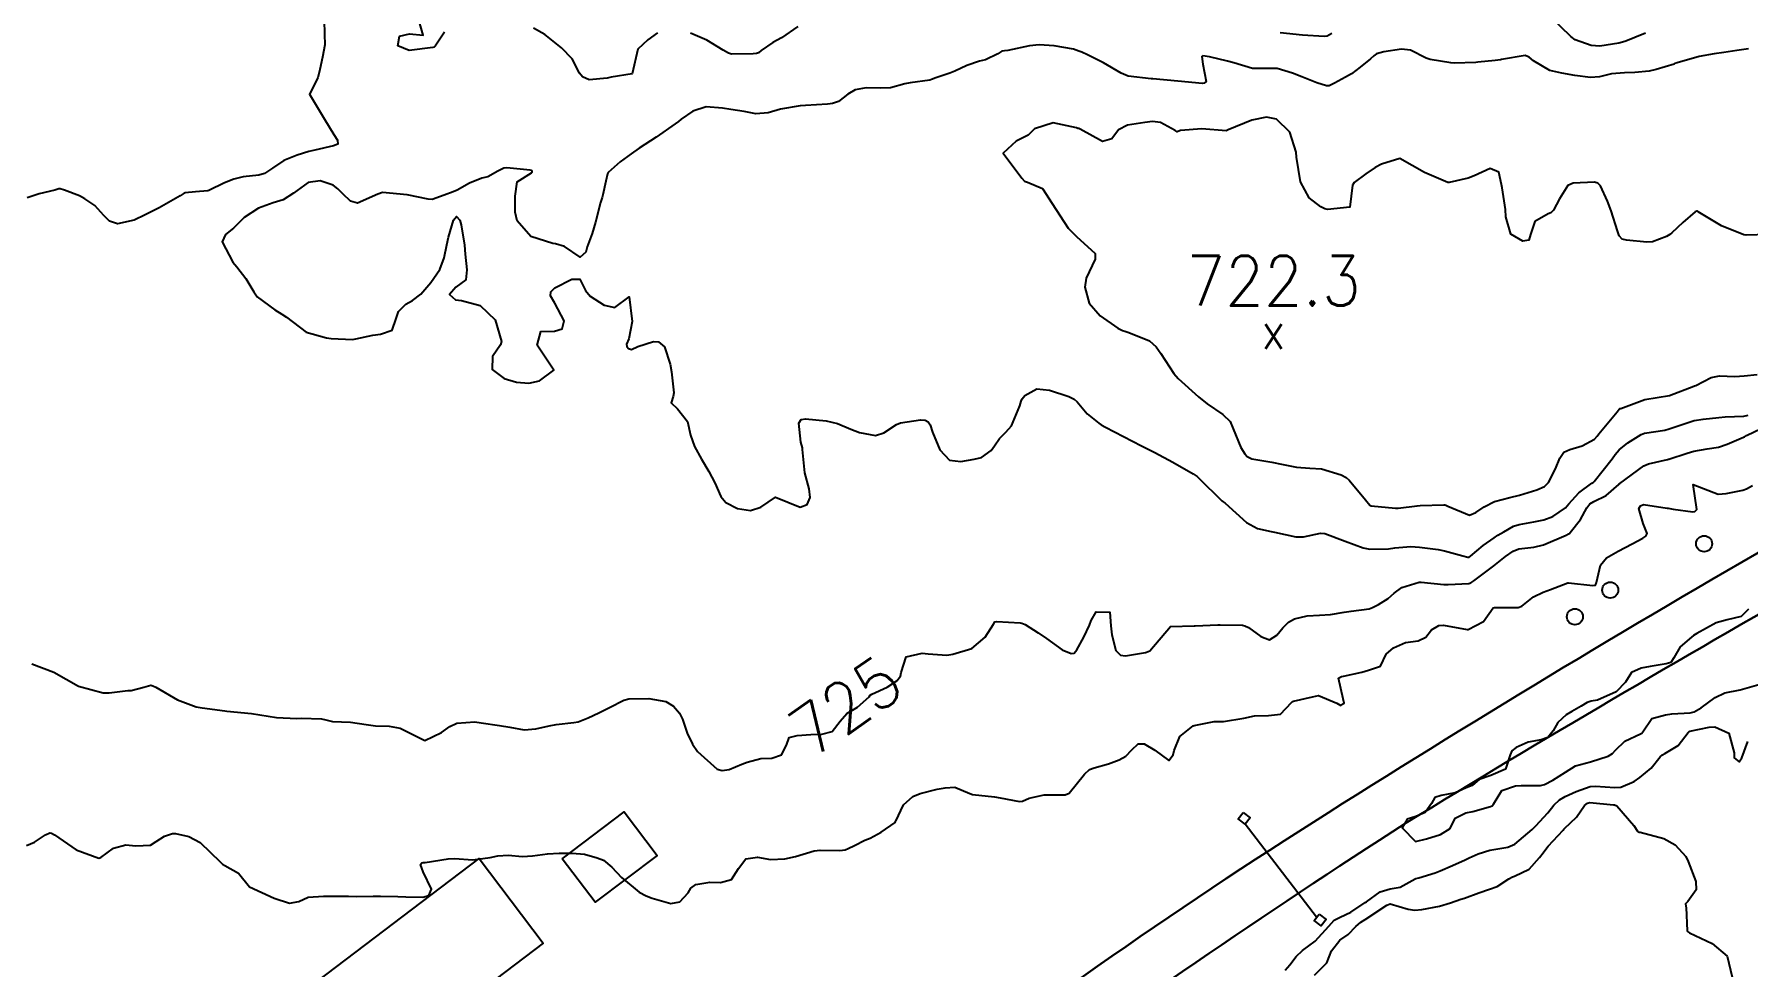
# Model space of a CAD drawing. Header units: metres. Extents: x 318500 to 325275, y 7408834 to 7428799.
# Drawn here: x 322401.9 to 322540.1, y 7418073.7 to 7418148.9 of the extents above; entities that cross this region are included whole.
import ezdxf
from ezdxf.enums import TextEntityAlignment as Align

# ---------------------------------------------------------------- set-up
doc = ezdxf.new("R2010")
doc.units = ezdxf.units.M
doc.header["$MEASUREMENT"] = 0
for name, color, linetype in [('Cotas', 45, 'Continuous'), ('Curvas de Nivel 1m', 11, 'Continuous'), ('Curvas de Nivel 5m', 15, 'Continuous'), ('Edificações', 30, 'Continuous'), ('Linha Férrea', 20, 'Continuous'), ('Pontos Cotados', 45, 'Continuous'), ('Postes', 20, 'Continuous'), ('Pórticos', 45, 'Continuous'), ('Vias Primárias', 230, 'Continuous')]:
    doc.layers.add(name, color=color, linetype=linetype)
doc.styles.add('Style-STANDARD', font='STANDARD.shx')

# ---------------------------------------------------------------- blocks, each defined once
blk = doc.blocks.new('ELVTXT_39')
at = {"layer": 'Pontos Cotados', "linetype": 'Continuous', "style": 'Style-STANDARD'}
for s, height, p in [('722.3', 4, (0, 4)), ('x', 3, (0, 0))]:
    blk.add_text(s, height=height, dxfattribs=at).set_placement(p, align=Align.MIDDLE_CENTER)

msp = doc.modelspace()

# ---------------------------------------------------------------- linework, layer by layer
at = {"layer": 'Curvas de Nivel 1m', "flags": 128}
for points, elevation in [([(322540.15, 7418147.73), (322539.2, 7418147.57), (322538.15, 7418147.42), (322537.38, 7418147.32), (322536.15, 7418147.09), (322534.39, 7418146.59), (322534.21, 7418146.52), (322534.14, 7418146.49), (322532.7, 7418146.04), (322532.13, 7418145.92), (322530.96, 7418145.8), (322530.13, 7418145.79), (322529.09, 7418145.69), (322528.12, 7418145.46), (322527.4, 7418145.4), (322526.12, 7418145.56), (322525.09, 7418145.75), (322524.13, 7418145.98), (322522.79, 7418146.74), (322522.44, 7418147.05), (322522.14, 7418147.19), (322520.22, 7418146.85), (322520.14, 7418146.83), (322519.7, 7418146.78), (322518.3, 7418146.63), (322518.14, 7418146.62), (322516.4, 7418146.56), (322516.14, 7418146.58), (322514.46, 7418146.85), (322514.14, 7418146.97), (322512.88, 7418147.61), (322512.15, 7418147.7), (322510.72, 7418147.47), (322510.14, 7418147.3), (322509.91, 7418147.14), (322509.66, 7418146.91), (322508.83, 7418146.23), (322508.12, 7418145.71), (322507.64, 7418145.42), (322506.75, 7418144.95), (322506.32, 7418144.74), (322506.11, 7418144.72), (322505.32, 7418144.97), (322504.12, 7418145.45), (322503.37, 7418145.75), (322502.13, 7418146.14), (322501.02, 7418146.14), (322500.13, 7418146.13), (322498.62, 7418146.58), (322498.13, 7418146.73), (322496.66, 7418147.08), (322496.14, 7418147.14), (322496.05, 7418147.09), (322496.13, 7418146.48), (322496.39, 7418145.09), (322496.25, 7418144.95), (322496.11, 7418144.91), (322494.11, 7418145.12), (322492.11, 7418145.29), (322491.97, 7418145.3), (322490.12, 7418145.52), (322489.55, 7418145.75), (322488.13, 7418146.59), (322486.83, 7418147.22), (322486.36, 7418147.44), (322486.14, 7418147.54), (322485.7, 7418147.68), (322484.15, 7418147.96), (322482.93, 7418148.05), (322482.15, 7418147.97), (322480.4, 7418147.57), (322480.14, 7418147.55), (322479.92, 7418147.54), (322479.59, 7418147.32), (322478.61, 7418146.84), (322478.13, 7418146.73), (322477.09, 7418146.38), (322476.12, 7418145.92), (322475.73, 7418145.75), (322474.59, 7418145.38), (322474.25, 7418145.24), (322474.11, 7418145.19), (322472.54, 7418144.97), (322472.1, 7418144.88), (322470.95, 7418144.57), (322470.1, 7418144.53), (322468.98, 7418144.57), (322468.09, 7418144.41), (322467.49, 7418144.07), (322466.75, 7418143.48), (322466.26, 7418143.31), (322466.08, 7418143.28), (322465.85, 7418143.26), (322464.08, 7418143.15), (322463.66, 7418143.11), (322462.07, 7418142.84), (322461.08, 7418142.55), (322460.07, 7418142.47), (322459.14, 7418142.65), (322458.07, 7418142.83), (322457.39, 7418142.93), (322456.07, 7418143.04), (322455.01, 7418142.7), (322454.06, 7418142.04), (322453.84, 7418141.86), (322453.58, 7418141.66), (322452.04, 7418140.6), (322450.66, 7418139.7), (322450.02, 7418139.25), (322449.13, 7418138.6), (322448.17, 7418137.73), (322448.11, 7418137.62), (322447.99, 7418137.05), (322447.75, 7418135.95), (322447.69, 7418135.73), (322447.56, 7418135.33), (322447.16, 7418133.74), (322446.87, 7418132.81), (322446.47, 7418131.75), (322446.36, 7418131.31), (322445.91, 7418130.91), (322444.64, 7418131.78), (322443.92, 7418131.99), (322443.7, 7418132.02), (322441.93, 7418132.58), (322440.82, 7418133.83), (322440.67, 7418134.54), (322440.67, 7418135.83), (322440.83, 7418136.98), (322442, 7418137.72), (322442.04, 7418137.76), (322442.05, 7418137.81), (322442, 7418137.89), (322441.89, 7418137.92), (322440, 7418138.11), (322439.76, 7418138.09), (322439.28, 7418137.85), (322438.47, 7418137.38), (322437.99, 7418137.27), (322436.98, 7418136.88), (322435.98, 7418136.32), (322435.68, 7418136.19), (322434.95, 7418135.91), (322433.97, 7418135.56), (322433.64, 7418135.6), (322431.97, 7418135.95), (322429.97, 7418136.12), (322429.6, 7418135.98), (322427.96, 7418135.27), (322427.38, 7418135.43), (322426.78, 7418136.02), (322426.38, 7418136.43), (322425.98, 7418136.73), (322424.95, 7418137.07), (322423.98, 7418136.93), (322422.79, 7418136.07), (322421.96, 7418135.54), (322421.16, 7418135.28), (322419.96, 7418134.87), (322418.82, 7418134.12), (322418.38, 7418133.68), (322417.94, 7418133.25), (322417.32, 7418132.75), (322417.05, 7418132.14), (322417.9, 7418130.51), (322418.22, 7418130.13), (322418.96, 7418129.19), (322419.6, 7418128.1), (322419.86, 7418127.71), (322421.28, 7418126.65), (322421.84, 7418126.32), (322422.22, 7418126.07), (322423.82, 7418124.87), (322425.45, 7418124.39), (322425.82, 7418124.35), (322427.54, 7418124.28), (322427.81, 7418124.31), (322429.18, 7418124.62), (322429.82, 7418124.69), (322430.76, 7418125.03), (322431.07, 7418125.95), (322431.27, 7418126.53), (322431.86, 7418127.13), (322432.38, 7418127.42), (322433.07, 7418127.93), (322433.88, 7418128.86), (322434.6, 7418129.91), (322434.95, 7418130.86), (322435.16, 7418131.9), (322435.3, 7418132.52), (322435.7, 7418133.89), (322435.95, 7418134.18), (322436.2, 7418133.89), (322436.31, 7418133.52), (322436.58, 7418131.88), (322436.65, 7418131.14), (322436.78, 7418129.88), (322436.68, 7418129.08), (322435.88, 7418128.48), (322435.37, 7418127.9), (322435.86, 7418127.48), (322436.33, 7418127.42), (322437.86, 7418127), (322439.05, 7418125.85), (322439.56, 7418124.1), (322439.5, 7418123.84), (322438.85, 7418122.9), (322438.81, 7418121.85), (322439.78, 7418121.11), (322440.78, 7418120.83), (322441.77, 7418120.74), (322442.64, 7418120.94), (322443.79, 7418121.79), (322442.44, 7418123.8), (322442.73, 7418124.9), (322443.83, 7418124.95), (322444.47, 7418125.14), (322444.62, 7418125.78), (322443.86, 7418127.19), (322443.52, 7418127.79), (322443.55, 7418128.12), (322443.88, 7418128.43), (322445.24, 7418129.13), (322445.88, 7418129.13), (322446.35, 7418128.23), (322446.71, 7418127.75), (322447.86, 7418127.04), (322448.71, 7418126.86), (322449.87, 7418127.71), (322450.1, 7418125.71), (322449.83, 7418124.32), (322449.65, 7418123.88), (322449.68, 7418123.71), (322449.82, 7418123.55), (322450.06, 7418123.47), (322450.56, 7418123.7), (322451.82, 7418124.11), (322452.23, 7418124.08), (322452.71, 7418123.67), (322453.17, 7418122.29), (322453.27, 7418121.66), (322453.46, 7418119.96), (322453.4, 7418119.66), (322453.26, 7418119.17), (322453.75, 7418118.67), (322454.58, 7418117.64), (322454.8, 7418116.56), (322455.12, 7418115.64), (322455.69, 7418114.61), (322456.29, 7418113.62), (322456.76, 7418112.71), (322457.27, 7418111.61), (322457.65, 7418111.12), (322458.59, 7418110.64), (322459.64, 7418110.47), (322460.48, 7418110.73), (322461.66, 7418111.55), (322463.65, 7418110.75), (322464.21, 7418110.95), (322464.45, 7418111.51), (322464.39, 7418112.23), (322464.03, 7418113.51), (322463.85, 7418115.38), (322463.83, 7418115.52), (322463.72, 7418115.98), (322463.54, 7418117.52), (322463.74, 7418117.8), (322464.09, 7418117.86), (322465.74, 7418117.71), (322466.66, 7418117.48), (322467.73, 7418117.04), (322468.43, 7418116.76), (322469.73, 7418116.53), (322470.41, 7418116.75), (322471.42, 7418117.41), (322471.74, 7418117.55), (322473.35, 7418117.79), (322473.74, 7418117.75), (322473.99, 7418117.63), (322474.14, 7418117.38), (322474.33, 7418116.78), (322474.93, 7418115.37), (322475.7, 7418114.52), (322476.61, 7418114.43), (322477.7, 7418114.6), (322478.27, 7418114.75), (322479.06, 7418115.32), (322479.34, 7418115.69), (322479.72, 7418116.29), (322480.23, 7418116.8), (322480.69, 7418117.3), (322481.38, 7418118.91), (322481.48, 7418119.28), (322481.56, 7418119.48), (322481.77, 7418119.75), (322482.74, 7418120.3), (322483.77, 7418120.19), (322485.32, 7418119.68), (322485.76, 7418119.45), (322485.99, 7418119.23), (322486.8, 7418118.26), (322487.74, 7418117.52), (322487.93, 7418117.39), (322488.27, 7418117.19), (322489.73, 7418116.45), (322491.18, 7418115.69), (322491.71, 7418115.41), (322492.25, 7418115.14), (322493.7, 7418114.38), (322495.34, 7418113.44), (322495.68, 7418113.21), (322495.82, 7418113.09), (322497.66, 7418111.26), (322497.77, 7418111.18), (322497.93, 7418111.07), (322499.64, 7418109.51), (322500.54, 7418109.03), (322501.63, 7418108.78), (322501.92, 7418108.72), (322503.62, 7418108.36), (322504.26, 7418108.34), (322505.63, 7418108.65), (322505.96, 7418108.62), (322507.62, 7418107.99), (322509.07, 7418107.45), (322509.61, 7418107.34), (322511.11, 7418107.39), (322511.61, 7418107.47), (322512.91, 7418107.56), (322513.61, 7418107.52), (322515.12, 7418107.32), (322515.61, 7418107.21), (322517.1, 7418106.81), (322517.5, 7418106.7), (322517.6, 7418106.72), (322517.73, 7418106.8), (322518.75, 7418107.65), (322519.62, 7418108.28), (322519.93, 7418108.47), (322520.4, 7418108.76), (322521.18, 7418109.21), (322521.64, 7418109.35), (322522.83, 7418109.55), (322523.64, 7418109.71), (322524.36, 7418110), (322525.38, 7418110.69), (322525.66, 7418111), (322526.45, 7418111.9), (322527.51, 7418112.67), (322527.62, 7418112.74), (322527.69, 7418112.82), (322529.14, 7418114.65), (322529.38, 7418114.98), (322529.72, 7418115.37), (322530.42, 7418115.94), (322531.48, 7418116.61), (322531.74, 7418116.71), (322533.38, 7418116.96), (322533.75, 7418117.05), (322534.88, 7418117.45), (322535.76, 7418117.73), (322536.48, 7418117.83), (322537.76, 7418117.98), (322538.26, 7418118.03), (322539.76, 7418118.07), (322540.1, 7418118.17)], 724), ([(322541.7, 7418132.74), (322539.95, 7418132.69), (322539.75, 7418132.72), (322537.96, 7418133.44), (322536.08, 7418134.56), (322536.03, 7418134.61), (322535.98, 7418134.63), (322535.85, 7418134.56), (322534.83, 7418133.71), (322533.95, 7418132.86), (322533.8, 7418132.74), (322533.53, 7418132.59), (322532.4, 7418132.15), (322531.94, 7418132.11), (322530.3, 7418132.28), (322529.95, 7418132.37), (322529.71, 7418132.64), (322529.58, 7418133.03), (322529.06, 7418134.65), (322528.76, 7418135.43), (322528.2, 7418136.67), (322528, 7418136.89), (322527.73, 7418136.95), (322526, 7418136.89), (322525.58, 7418136.7), (322524.89, 7418135.61), (322524.41, 7418134.71), (322524.21, 7418134.49), (322523.98, 7418134.4), (322522.91, 7418133.8), (322522.55, 7418132.74), (322522.42, 7418132.27), (322521.94, 7418132.2), (322520.98, 7418132.76), (322520.57, 7418134.16), (322520.53, 7418134.76), (322520.28, 7418136.49), (322520.23, 7418136.77), (322520.01, 7418137.76), (322519.31, 7418138.07), (322518.01, 7418137.48), (322517.54, 7418137.28), (322516, 7418136.92), (322515.9, 7418136.93), (322514.01, 7418137.75), (322512.03, 7418138.88), (322510.53, 7418138.4), (322510.02, 7418138.14), (322509.28, 7418137.64), (322508.33, 7418136.93), (322508.2, 7418136.73), (322507.98, 7418134.93), (322506.18, 7418134.75), (322505.98, 7418134.81), (322505.65, 7418134.96), (322504.7, 7418135.69), (322504, 7418136.99), (322503.68, 7418138.99), (322503.65, 7418139.38), (322503.15, 7418141), (322502.07, 7418142.04), (322501.26, 7418142.21), (322500.07, 7418141.96), (322498.18, 7418141.18), (322498.06, 7418141.12), (322498.02, 7418141.11), (322496.06, 7418141.26), (322494.32, 7418141.12), (322494.12, 7418141.05), (322494.06, 7418141.02), (322493.89, 7418141.12), (322492.71, 7418141.78), (322492.07, 7418141.85), (322491.44, 7418141.78), (322490.06, 7418141.55), (322489.34, 7418141.18), (322488.78, 7418140.46), (322488.05, 7418140.23), (322486.23, 7418141.23), (322486.12, 7418141.29), (322486.06, 7418141.3), (322485.95, 7418141.35), (322484.06, 7418141.75), (322482.55, 7418141.27), (322482.31, 7418141.03), (322482.05, 7418140.74), (322481.07, 7418140.27), (322480.03, 7418139.31), (322481.54, 7418137.29), (322481.75, 7418137.04), (322482, 7418136.97), (322483.19, 7418136.46), (322483.98, 7418135.25), (322485.27, 7418133.24), (322485.94, 7418132.57), (322487.46, 7418131.21), (322487.45, 7418130.74), (322486.73, 7418129.22), (322486.62, 7418128.49), (322486.95, 7418127.21), (322487.85, 7418126.17), (322489.27, 7418125.18), (322489.65, 7418124.99), (322489.84, 7418124.93), (322490.16, 7418124.84), (322491.83, 7418124.16), (322492.36, 7418123.68), (322492.75, 7418123.14), (322493.8, 7418121.52), (322494.13, 7418121.11), (322495.77, 7418119.65), (322496.48, 7418119.08), (322497.75, 7418118.23), (322498.33, 7418117.65), (322498.58, 7418117.06), (322499.2, 7418115.56), (322499.51, 7418115.04), (322499.71, 7418114.83), (322500.08, 7418114.65), (322501.7, 7418114.37), (322502.48, 7418114.22), (322503.69, 7418113.97), (322504.77, 7418113.9), (322505.69, 7418113.83), (322507.28, 7418113.35), (322507.68, 7418113.14), (322507.92, 7418112.93), (322509.26, 7418111.32), (322509.6, 7418110.91), (322509.66, 7418110.87), (322509.71, 7418110.86), (322511.66, 7418110.65), (322511.89, 7418110.65), (322513.41, 7418110.85), (322513.66, 7418110.88), (322515.56, 7418110.93), (322515.66, 7418110.93), (322515.74, 7418110.91), (322515.89, 7418110.83), (322517.65, 7418110.1), (322518.14, 7418110.31), (322518.81, 7418110.78), (322519.66, 7418111.19), (322520.9, 7418111.52), (322521.67, 7418111.7), (322523.08, 7418112.13), (322523.68, 7418112.41), (322524, 7418112.72), (322524.58, 7418113.83), (322524.93, 7418114.7), (322525.25, 7418115.17), (322525.72, 7418115.39), (322526.72, 7418115.69), (322527.73, 7418116.24), (322527.93, 7418116.48), (322528.07, 7418116.67), (322529.55, 7418118.43), (322529.7, 7418118.64), (322529.73, 7418118.67), (322529.76, 7418118.69), (322529.83, 7418118.71), (322531.78, 7418119.44), (322532.78, 7418119.6), (322533.78, 7418119.76), (322535.73, 7418120.5), (322535.79, 7418120.52), (322535.88, 7418120.56), (322537.14, 7418121.19), (322537.8, 7418121.33), (322539.05, 7418121.27), (322539.8, 7418121.34), (322540.85, 7418121.45)], 723), ([(322401.27, 7418083.45), (322401.89, 7418083.72), (322402.8, 7418084.32), (322403.13, 7418084.48), (322403.28, 7418084.45), (322403.51, 7418084.32), (322405.26, 7418083.1), (322407.09, 7418082.42), (322407.25, 7418082.48), (322408.28, 7418083.23), (322409.27, 7418083.51), (322410.08, 7418083.42), (322411.27, 7418083.47), (322411.72, 7418083.76), (322412.4, 7418084.19), (322413.04, 7418084.42), (322413.28, 7418084.42), (322414.34, 7418084.17), (322415.27, 7418083.68), (322416.88, 7418082.14), (322417.06, 7418081.94), (322417.25, 7418081.83), (322418.35, 7418081.22), (322419.23, 7418080.1), (322421.22, 7418079.2), (322422.48, 7418078.79), (322423.21, 7418078.93), (322423.98, 7418079.27), (322425.22, 7418079.37), (322425.86, 7418079.37), (322427.22, 7418079.36), (322427.87, 7418079.34), (322429.22, 7418079.37), (322429.81, 7418079.37), (322431.22, 7418079.33), (322431.84, 7418079.31), (322433.22, 7418079.29), (322433.72, 7418079.41), (322433.91, 7418079.91), (322433.25, 7418081.33), (322433.04, 7418081.92), (322433.13, 7418082.05), (322433.26, 7418082.07), (322433.42, 7418082.08), (322435.26, 7418082.37), (322435.78, 7418082.39), (322437.26, 7418082.3), (322438.64, 7418082.47), (322439.27, 7418082.61), (322440.1, 7418082.66), (322441.27, 7418082.56), (322442.07, 7418082.6), (322443.27, 7418082.78), (322444.22, 7418082.82), (322445.27, 7418082.83), (322446.27, 7418082.75), (322447.27, 7418082.46), (322447.8, 7418082.26), (322448.46, 7418081.71), (322449.25, 7418080.87), (322450.66, 7418079.69), (322451.23, 7418079.38), (322451.71, 7418079.19), (322453.22, 7418078.76), (322453.95, 7418078.9), (322454.61, 7418079.63), (322454.85, 7418080.01), (322455.24, 7418080.29), (322456.38, 7418080.48), (322457.24, 7418080.45), (322458.12, 7418080.71), (322458.68, 7418081.58), (322459.27, 7418082.38), (322460.21, 7418082.5), (322461.27, 7418082.33), (322462.43, 7418082.37), (322463.27, 7418082.56), (322464.79, 7418083.01), (322465.28, 7418083.08), (322466.86, 7418083.05), (322467.28, 7418083.11), (322467.53, 7418083.2), (322468.04, 7418083.45), (322468.86, 7418083.87), (322469.29, 7418084.04), (322470.2, 7418084.52), (322471.31, 7418085.3), (322471.35, 7418085.37), (322471.37, 7418085.41), (322471.99, 7418086.74), (322472.75, 7418087.39), (322473.34, 7418087.65), (322474.71, 7418088), (322475.35, 7418088.09), (322476.14, 7418088.14), (322477.34, 7418087.63), (322477.56, 7418087.55), (322479.34, 7418087.36), (322479.79, 7418087.3), (322481.34, 7418087), (322481.58, 7418087.03), (322482.13, 7418087.27), (322483.34, 7418087.54), (322485.04, 7418087.54), (322485.34, 7418087.66), (322486.59, 7418089.21), (322486.98, 7418089.59), (322487.37, 7418089.72), (322488.52, 7418090.04), (322489.38, 7418090.36), (322489.91, 7418090.64), (322490.4, 7418091.16), (322490.91, 7418091.64), (322491.4, 7418091.65), (322492.25, 7418091.14), (322493.38, 7418090.31), (322493.74, 7418090.76), (322493.81, 7418091.11), (322494.28, 7418092.24), (322495.34, 7418093.09), (322495.42, 7418093.13), (322497.05, 7418093.44), (322497.42, 7418093.44), (322497.8, 7418093.44), (322499.43, 7418093.73), (322500.31, 7418093.91), (322501.43, 7418093.93), (322502.4, 7418094.03), (322503.28, 7418094.99), (322503.36, 7418095.07), (322503.44, 7418095.1), (322504.97, 7418095.45), (322505.45, 7418095.54), (322506.95, 7418094.94), (322507.25, 7418094.74), (322507.44, 7418094.87), (322507.48, 7418094.89), (322507.53, 7418094.93), (322507.45, 7418095.28), (322507.08, 7418096.94), (322507.32, 7418097.08), (322507.47, 7418097.11), (322508.95, 7418097.44), (322509.48, 7418097.59), (322510.46, 7418097.92), (322510.91, 7418098.89), (322511.51, 7418099.39), (322512.47, 7418099.82), (322513.51, 7418099.95), (322514.12, 7418100.24), (322514.56, 7418100.84), (322515.17, 7418101.19), (322515.53, 7418101.21), (322517.46, 7418100.86), (322517.52, 7418100.86), (322518.78, 7418101.53), (322519.55, 7418102.62), (322519.65, 7418102.66), (322521.55, 7418102.65), (322521.86, 7418102.75), (322522.79, 7418103.5), (322523.57, 7418103.88), (322524.17, 7418104.11), (322525.58, 7418104.64), (322525.63, 7418104.64), (322527.58, 7418104.41), (322527.8, 7418104.45), (322527.89, 7418104.67), (322528.2, 7418106.06), (322528.7, 7418106.65), (322529.62, 7418107.18), (322530.76, 7418107.77), (322531.63, 7418108.25), (322531.85, 7418108.39), (322531.98, 7418108.61), (322531.64, 7418109.43), (322531.3, 7418110.62), (322531.44, 7418110.84), (322531.67, 7418110.95), (322533.59, 7418110.66), (322533.66, 7418110.65), (322534.06, 7418110.58), (322535.66, 7418110.37), (322535.81, 7418110.4), (322535.97, 7418110.56), (322535.69, 7418112.56), (322537.68, 7418111.78), (322538.35, 7418111.85), (322539.68, 7418112.12), (322539.98, 7418112.21), (322540.45, 7418112.5)], 726), ([(322540.14, 7418102.5), (322539.54, 7418101.93), (322538.42, 7418101.64), (322537.54, 7418101.41), (322535.97, 7418100.55), (322535.71, 7418100.38), (322535.53, 7418100.26), (322534.62, 7418099.47), (322534.12, 7418098.58), (322533.87, 7418098.21), (322533.49, 7418098.09), (322532.2, 7418097.89), (322531.49, 7418097.75), (322530.71, 7418097.39), (322530.22, 7418096.63), (322529.46, 7418095.85), (322527.96, 7418095.17), (322527.45, 7418095.08), (322527.14, 7418094.99), (322526.64, 7418094.68), (322525.88, 7418094.25), (322525.44, 7418093.98), (322524.77, 7418093.36), (322524.39, 7418092.71), (322523.96, 7418092.17), (322523.41, 7418091.98), (322522.38, 7418091.77), (322521.4, 7418091.35), (322521.06, 7418091.09), (322520.93, 7418090.75), (322520.54, 7418089.6), (322519.37, 7418089.08), (322518.42, 7418088.78), (322517.86, 7418088.3), (322517.36, 7418088.11), (322516.47, 7418087.7), (322515.35, 7418087.48), (322514.85, 7418087.33), (322514.57, 7418086.84), (322514.06, 7418086.12), (322513.32, 7418085.79), (322512.62, 7418085.56), (322512.2, 7418084.87), (322513.29, 7418083.78), (322514.16, 7418083.99), (322515.3, 7418084.33), (322516.08, 7418084.82), (322516.48, 7418085.66), (322517.33, 7418086.09), (322517.92, 7418086.2), (322519.34, 7418086.59), (322519.46, 7418086.65), (322519.57, 7418086.77), (322520.24, 7418087.88), (322521.36, 7418088.27), (322521.81, 7418088.29), (322523.36, 7418088.28), (322523.7, 7418088.38), (322524.36, 7418088.71), (322525.38, 7418089.37), (322526.2, 7418089.86), (322527.39, 7418090.2), (322528.83, 7418090.65), (322529.18, 7418090.86), (322529.4, 7418091.14), (322530.16, 7418091.87), (322531.42, 7418092.45), (322531.53, 7418092.5), (322531.63, 7418092.61), (322532.35, 7418093.69), (322533.44, 7418094), (322533.95, 7418094.07), (322535.44, 7418094.16), (322535.77, 7418094.23), (322536.31, 7418094.55), (322537.46, 7418095.39), (322538.24, 7418095.75), (322539.46, 7418096), (322541.17, 7418096.48)], 726), ([(322502.76, 7418073.38), (322503.16, 7418073.82), (322503.66, 7418074.5), (322504.18, 7418074.97), (322505.19, 7418075.74), (322506.3, 7418076.94), (322506.73, 7418077.42), (322507.21, 7418077.67), (322508.06, 7418078.08), (322509.23, 7418078.84), (322509.32, 7418078.91), (322510.42, 7418079.71), (322511.25, 7418079.94), (322512.04, 7418080.08), (322513.26, 7418080.76), (322513.32, 7418080.79), (322513.54, 7418080.85), (322514.86, 7418081.24), (322515.27, 7418081.4), (322516.26, 7418081.83), (322517.28, 7418082.3), (322517.62, 7418082.46), (322518.33, 7418082.78), (322519.29, 7418083.08), (322520.73, 7418083.32), (322521.3, 7418083.55), (322522.69, 7418084.73), (322522.99, 7418085.04), (322523.32, 7418085.37), (322523.96, 7418086.08), (322524.44, 7418086.7), (322524.9, 7418087.14), (322525.35, 7418087.4), (322526.23, 7418087.81), (322527.36, 7418088.2), (322527.79, 7418088.24), (322529.36, 7418088.13), (322529.85, 7418088.14), (322530.92, 7418088.62), (322531.37, 7418088.93), (322532.29, 7418089.69), (322533.02, 7418090.59), (322533.21, 7418090.77), (322533.39, 7418090.87), (322534.47, 7418091.51), (322535.27, 7418092.56), (322535.35, 7418092.64), (322535.42, 7418092.66), (322536.97, 7418093), (322537.43, 7418093.03), (322538.55, 7418092.52), (322538.99, 7418090.92), (322538.99, 7418090.51), (322539.39, 7418090.19), (322539.6, 7418090.51), (322540.08, 7418091.83)], 727), ([(322505.15, 7418072.99), (322506.13, 7418073.99), (322506.51, 7418074.94), (322507.19, 7418075.8), (322507.85, 7418076.27), (322508.46, 7418076.92), (322508.87, 7418077.25), (322509.22, 7418077.47), (322510.97, 7418078.63), (322511.23, 7418078.73), (322512.68, 7418078.31), (322513.22, 7418078.24), (322513.78, 7418078.28), (322515.23, 7418078.55), (322516.11, 7418078.82), (322516.93, 7418079.11), (322517.24, 7418079.21), (322518.39, 7418079.63), (322519.25, 7418079.92), (322519.88, 7418080.14), (322520.8, 7418080.75), (322521.1, 7418080.91), (322521.26, 7418080.96), (322522.46, 7418081.55), (322523.29, 7418082.47), (322523.39, 7418082.61), (322523.46, 7418082.72), (322523.98, 7418083.4), (322525.19, 7418084.69), (322525.24, 7418084.76), (322525.31, 7418084.83), (322526.28, 7418085.73), (322526.92, 7418086.67), (322527.15, 7418086.87), (322527.34, 7418086.91), (322529.25, 7418086.74), (322529.34, 7418086.72), (322529.52, 7418086.64), (322530.88, 7418085.05), (322531.18, 7418084.61), (322531.23, 7418084.54), (322531.31, 7418084.52), (322531.41, 7418084.51), (322533.3, 7418084), (322534.23, 7418083.51), (322535.08, 7418082.56), (322535.28, 7418082.16), (322535.89, 7418080.55), (322535.92, 7418079.88), (322535.24, 7418078.93), (322535.06, 7418078.73), (322535.08, 7418078.56), (322535.1, 7418078.44), (322535.18, 7418076.56), (322535.21, 7418076.5), (322535.37, 7418076.39), (322537.2, 7418075.54), (322538.41, 7418074.52), (322538.83, 7418072.83)], 728)]:
    msp.add_lwpolyline(points, dxfattribs=dict(at, elevation=elevation))
at = {"layer": 'Curvas de Nivel 5m', "elevation": 725, "flags": 128}
for points in [[(322425.26, 7418150.04), (322425.29, 7418148.89), (322425.32, 7418148.04), (322425.12, 7418147.04), (322424.91, 7418146.04), (322424.76, 7418145.38), (322424.08, 7418144.05), (322425.3, 7418142.04), (322426.04, 7418140.8), (322426.35, 7418140.34), (322426.36, 7418140.03), (322426.03, 7418139.88), (322424.52, 7418139.55), (322424.02, 7418139.44), (322423.1, 7418139.15), (322422.01, 7418138.71), (322421.09, 7418138.09), (322420.45, 7418137.65), (322419.99, 7418137.52), (322418.73, 7418137.38), (322417.99, 7418137.21), (322417.22, 7418136.91), (322415.97, 7418136.29), (322415.88, 7418136.25), (322414.89, 7418136.17), (322414.06, 7418136.09), (322413.97, 7418136.06), (322413.64, 7418135.86), (322411.96, 7418134.89), (322410.61, 7418134.23), (322410.17, 7418134.01), (322409.94, 7418133.9), (322408.59, 7418133.6), (322407.94, 7418133.82), (322407.49, 7418134.27), (322406.77, 7418135.09), (322405.96, 7418135.62), (322405.52, 7418135.85), (322404.32, 7418136.31), (322403.97, 7418136.42), (322403.87, 7418136.42), (322403.53, 7418136.32), (322402.29, 7418136.02), (322401.97, 7418135.91), (322401.32, 7418135.7)], [(322434.98, 7418149.07), (322434.21, 7418147.92), (322434.13, 7418147.86), (322434.04, 7418147.83), (322432.13, 7418147.59), (322431.2, 7418147.96), (322431.35, 7418148.75), (322432.14, 7418148.93), (322433.26, 7418148.82), (322432.94, 7418149.94)], [(322452.15, 7418149), (322451.38, 7418148.45), (322450.57, 7418147.7), (322450.11, 7418145.71), (322448.42, 7418145.42), (322448.1, 7418145.34), (322446.63, 7418145.22), (322446.11, 7418145.45), (322445.85, 7418145.76), (322445.27, 7418146.92), (322444.41, 7418147.79), (322444.13, 7418148), (322443.07, 7418148.88), (322442.15, 7418149.39)], [(322463.46, 7418149.53), (322462.15, 7418148.61), (322461.46, 7418148.24), (322460.52, 7418147.57), (322460.3, 7418147.4), (322460.14, 7418147.34), (322459.87, 7418147.31), (322458.13, 7418147.29), (322457.88, 7418147.36), (322457.45, 7418147.61), (322456.14, 7418148.41), (322454.81, 7418148.99)], [(322531.82, 7418148.97), (322530.96, 7418148.63), (322530.39, 7418148.4), (322530.16, 7418148.32), (322529.68, 7418148.17), (322528.15, 7418147.93), (322527.45, 7418147.98), (322526.16, 7418148.45), (322525.81, 7418148.7), (322524.18, 7418150.31)], [(322506.54, 7418148.95), (322506.16, 7418148.74), (322505.91, 7418148.72), (322504.16, 7418148.81), (322502.38, 7418149.01)], [(322401.69, 7418098.11), (322403.46, 7418097.42), (322405.44, 7418096.29), (322407.43, 7418095.76), (322407.92, 7418095.77), (322409.44, 7418095.94), (322409.71, 7418095.96), (322410.72, 7418096.22), (322411.28, 7418096.38), (322411.44, 7418096.34), (322411.68, 7418096.21), (322413.43, 7418095.19), (322414.95, 7418094.63), (322415.42, 7418094.54), (322417.25, 7418094.3), (322417.41, 7418094.27), (322419.41, 7418094.1), (322421.41, 7418093.77), (322423.05, 7418093.7), (322423.41, 7418093.71), (322425.05, 7418093.66), (322425.41, 7418093.59), (322425.95, 7418093.46), (322427.4, 7418093.39), (322428.64, 7418093.22), (322429.4, 7418093.09), (322430.51, 7418093.06), (322431.4, 7418092.9), (322433.39, 7418091.92), (322434.73, 7418092.57), (322435.41, 7418093.04), (322435.97, 7418093.32), (322437.41, 7418093.42), (322437.92, 7418093.35), (322439.41, 7418093.14), (322440.25, 7418092.98), (322441.4, 7418092.77), (322442.34, 7418092.86), (322443.41, 7418093.11), (322443.98, 7418093.2), (322445.41, 7418093.36), (322445.75, 7418093.42), (322446.55, 7418093.74), (322447.42, 7418094.15), (322448.29, 7418094.58), (322449.43, 7418095.16), (322449.85, 7418095.28), (322451.44, 7418095.3), (322452.82, 7418095.05), (322453.43, 7418094.68), (322453.92, 7418094.13), (322454.16, 7418093.64), (322454.54, 7418092.5), (322454.96, 7418091.63), (322455.38, 7418091.04), (322456.95, 7418089.6), (322457.36, 7418089.5), (322457.92, 7418089.59), (322458.94, 7418090), (322459.37, 7418090.16), (322460.47, 7418090.46), (322461.37, 7418090.5), (322462.16, 7418090.75), (322462.54, 7418091.53), (322462.78, 7418092.15), (322463.4, 7418092.32), (322464.52, 7418092.39), (322465.4, 7418092.43), (322466.24, 7418092.64), (322466.88, 7418093.47), (322467.43, 7418094.09), (322468.28, 7418094.6), (322469.21, 7418095.44), (322469.31, 7418095.58), (322469.44, 7418095.66), (322470.66, 7418096.21), (322471.46, 7418096.74), (322471.76, 7418097.11), (322471.81, 7418097.41), (322472.21, 7418098.68), (322473.49, 7418098.96), (322473.98, 7418098.9), (322475.49, 7418098.8), (322475.97, 7418098.87), (322477.5, 7418099.33), (322478.57, 7418100.26), (322479.25, 7418101.31), (322479.36, 7418101.48), (322479.52, 7418101.52), (322481.39, 7418101.41), (322481.52, 7418101.39), (322481.79, 7418101.28), (322482.86, 7418100.6), (322483.51, 7418100.14), (322484.78, 7418099.24), (322485.5, 7418098.93), (322485.76, 7418098.96), (322485.97, 7418099.22), (322486.54, 7418100.24), (322486.99, 7418101.21), (322487.12, 7418101.61), (322487.54, 7418102.3), (322488.64, 7418102.28), (322488.72, 7418101.18), (322488.78, 7418100.44), (322489.12, 7418099.18), (322489.49, 7418098.8), (322489.9, 7418098.76), (322491.5, 7418099.02), (322491.6, 7418099.04), (322491.85, 7418099.14), (322493.52, 7418101.12), (322495.44, 7418101.17), (322495.52, 7418101.17), (322497.35, 7418101.25), (322497.52, 7418101.25), (322499.34, 7418101.22), (322499.52, 7418101.18), (322499.81, 7418101.04), (322500.81, 7418100.32), (322501.51, 7418100.04), (322502.09, 7418100.42), (322502.58, 7418101), (322503.05, 7418101.47), (322503.53, 7418101.72), (322504.54, 7418101.97), (322505.54, 7418102.03), (322506.42, 7418102.07), (322507.54, 7418102.27), (322508.1, 7418102.36), (322509.54, 7418102.54), (322509.82, 7418102.64), (322510.3, 7418102.9), (322511.08, 7418103.36), (322511.56, 7418103.79), (322512.19, 7418104.25), (322513.58, 7418104.7), (322513.73, 7418104.7), (322515.58, 7418104.5), (322515.91, 7418104.49), (322517.58, 7418104.58), (322517.74, 7418104.63), (322517.98, 7418104.79), (322519.59, 7418106), (322520.55, 7418106.76), (322521.16, 7418107.2), (322521.61, 7418107.37), (322522.83, 7418107.51), (322523.61, 7418107.71), (322525.43, 7418108.49), (322525.63, 7418108.58), (322525.7, 7418108.62), (322525.76, 7418108.69), (322526.59, 7418109.74), (322527.11, 7418110.68), (322527.34, 7418111), (322527.67, 7418111.19), (322528.66, 7418111.67), (322529.69, 7418112.57), (322529.72, 7418112.61), (322529.76, 7418112.64), (322531.7, 7418114.08), (322532.07, 7418114.24), (322533.61, 7418114.59), (322533.69, 7418114.61), (322533.71, 7418114.62), (322535.18, 7418115.1), (322535.72, 7418115.27), (322536.8, 7418115.46), (322537.73, 7418115.59), (322538.43, 7418115.82), (322539.74, 7418116.38), (322539.82, 7418116.42), (322539.99, 7418116.51), (322541.15, 7418117.08)]]:
    msp.add_lwpolyline(points, dxfattribs=at)
at = {"layer": 'Edificações'}
for points in [[(322444.47, 7418082.38), (322449.46, 7418086.16), (322452.12, 7418082.65), (322447.13, 7418078.87)], [(322423.94, 7418071.92), (322437.76, 7418082.41), (322442.94, 7418075.58), (322429.12, 7418065.09)]]:
    msp.add_lwpolyline(points, close=True, dxfattribs=at)
at = {"layer": 'Linha Férrea'}
for points in [[(323316.21, 7418903.38), (323295.96, 7418857.36), (323255.66, 7418767.11), (323232.01, 7418717.9), (323140.48, 7418539.7, -0.015254), (323123.01, 7418508.23, -0.061006), (323056.4, 7418409.18, -0.093744), (322932.68, 7418312.34), (322756.56, 7418221.68), (322577.42, 7418127.21, 0.021826), (322500.35, 7418082.33, 0.036627), (322429.66, 7418027.86, 0.080354), (322310.74, 7417877.68), (322269.07, 7417801.22), (322233.98, 7417737.99, -0.002223), (322154.87, 7417593.01)], [(322154.87, 7417593.01, 0.002223), (322233.98, 7417737.99), (322269.07, 7417801.22), (322310.74, 7417877.68, -0.080354), (322429.66, 7418027.86, -0.036627), (322500.35, 7418082.33, -0.021826), (322577.42, 7418127.21), (322756.56, 7418221.68), (322932.68, 7418312.34, 0.093744), (323056.4, 7418409.18, 0.061006), (323123.01, 7418508.23, 0.015254), (323140.48, 7418539.7), (323232.01, 7418717.9), (323255.66, 7418767.11), (323295.96, 7418857.36), (323316.21, 7418903.38)], [(323318.17, 7418898.23), (323303.7, 7418864.83, 0.016709), (323274.18, 7418784.72, -0.035367), (323251.3, 7418730.96), (323150.8, 7418532.23, -0.11004), (322987.22, 7418339.83, -0.043194), (322935.02, 7418307.81), (322758.73, 7418217.45), (322579.69, 7418123.41, 0.015591), (322512.53, 7418085.27, 0.028884), (322446.68, 7418037.34, 0.09114), (322311.04, 7417869.94), (322250.35, 7417758.08, 0.01377), (322231.11, 7417719.38, -0.006143), (322196.38, 7417647.06, -0.005702), (322169.67, 7417596.02)], [(322169.67, 7417596.02, 0.005702), (322196.38, 7417647.06, 0.006143), (322231.11, 7417719.38, -0.01377), (322250.35, 7417758.08), (322311.04, 7417869.94, -0.09114), (322446.68, 7418037.34, -0.028884), (322512.53, 7418085.27, -0.015591), (322579.69, 7418123.41), (322758.73, 7418217.45), (322935.02, 7418307.81, 0.043194), (322987.22, 7418339.83, 0.11004), (323150.8, 7418532.23), (323251.3, 7418730.96, 0.035367), (323274.18, 7418784.72, -0.016709), (323303.7, 7418864.83), (323318.17, 7418898.23)]]:
    msp.add_lwpolyline(points, format="xyb", dxfattribs=at)
at = {"layer": 'Postes'}
for centre in [(322536.56, 7418107.79), (322528.99, 7418104.05), (322526.14, 7418101.9)]:
    msp.add_circle(centre, 0.645, dxfattribs=at)
at = {"layer": 'Pórticos'}
for points in [[(322499.39, 7418086.12), (322499.96, 7418085.68), (322499.55, 7418085.16), (322498.99, 7418085.6)], [(322505.51, 7418077.92), (322506.08, 7418077.48), (322505.67, 7418076.96), (322505.1, 7418077.4)]]:
    msp.add_lwpolyline(points, close=True, dxfattribs=at)
msp.add_lwpolyline([(322505.31, 7418077.66), (322499.55, 7418085.16)], dxfattribs=at)
at = {"layer": 'Vias Primárias'}
for points in [[(323715.64, 7420145.55, 0), (323709.04, 7420132.94)], [(323831.09, 7420001.79, 0), (323833.84, 7420008.44, 0.220888)], [(322871.76, 7418055.65, 0.000002), (322880.94, 7418048.89, -0.018146)]]:
    msp.add_lwpolyline(points, format="xyb", dxfattribs=at)

# ---------------------------------------------------------------- block references
at = {"layer": 'Pontos Cotados', "linetype": 'Continuous'}
msp.add_blockref('ELVTXT_39', (322501.84, 7418125.01, 722.33), dxfattribs=at)

# ---------------------------------------------------------------- texts
at = {"layer": 'Cotas', "style": 'Style-STANDARD'}
msp.add_text('725', height=4, rotation=34.9025, dxfattribs=at).set_placement((322467.32, 7418094.72, 725), align=Align.MIDDLE_CENTER)

doc.saveas('drawing.dxf')
